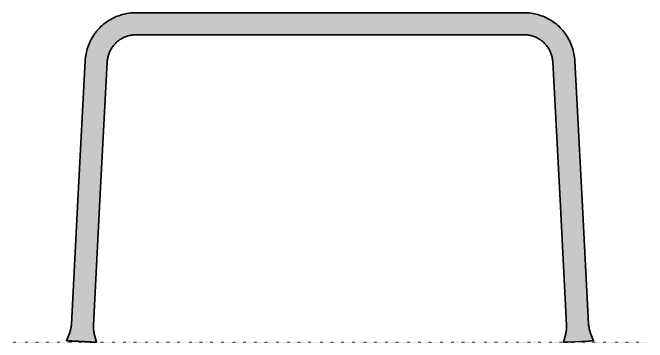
# Model space of a CAD drawing. Header units: millimetres. Extents: x 0 to 1587, y -805 to 373.
# Drawn here: x 867 to 1587, y 0 to 373 of the extents above; entities that cross this region are included whole.
import ezdxf

# ---------------------------------------------------------------- set-up
doc = ezdxf.new("R2010")
doc.units = ezdxf.units.MM
doc.linetypes.add('Dots', pattern=[1, 0, -1])
doc.layers.add('Blocks', color=7, linetype='Continuous')
doc.layers.add('Blocks$Fill', color=7, linetype='Continuous', true_color=0xffffff)
for name, color, linetype, lineweight, true_color in [('Blocks$Inner', 7, 'Continuous', 25, 0x007f00), ('Blocks$Outline', 7, 'Continuous', 35, 0xff3f3f), ('Groud', 7, 'Dots', 25, 0x243775)]:
    doc.layers.add(name, color=color, linetype=linetype, lineweight=lineweight, true_color=true_color)

# ---------------------------------------------------------------- blocks, each defined once
blk = doc.blocks.new('Palissade Ottoman Side')
at = {"layer": 'Blocks$Fill'}
blk.add_hatch(color=256, dxfattribs=at).paths.add_polyline_path([(658.27, 1.64), (654.77, 10.97), (654.42, 11.98), (654.09, 13), (653.8, 14.03), (653.55, 15.07), (653.33, 16.12), (653.15, 17.18), (653, 18.24), (652.89, 19.3), (652.81, 20.37), (645.46, 160.75), (637.18, 318.76), (637.04, 320.74), (636.83, 322.71), (636.56, 324.68), (636.22, 326.63), (635.81, 328.58), (635.33, 330.5), (634.79, 332.41), (634.18, 334.3), (633.51, 336.17), (632.77, 338.01), (631.97, 339.82), (631.11, 341.61), (630.19, 343.37), (629.21, 345.09), (628.16, 346.78), (627.06, 348.43), (625.91, 350.04), (624.7, 351.62), (623.43, 353.15), (622.12, 354.63), (620.75, 356.07), (619.34, 357.46), (617.87, 358.8), (616.36, 360.09), (614.81, 361.33), (613.22, 362.51), (611.59, 363.63), (609.92, 364.7), (608.21, 365.72), (606.47, 366.67), (604.69, 367.56), (602.89, 368.39), (601.06, 369.16), (599.21, 369.86), (597.33, 370.5), (595.43, 371.07), (593.51, 371.58), (591.58, 372.02), (589.63, 372.39), (587.67, 372.7), (585.7, 372.94), (583.72, 373.11), (581.74, 373.21), (579.76, 373.25), (139.62, 373.25), (137.64, 373.21), (135.65, 373.11), (133.68, 372.94), (131.71, 372.7), (129.75, 372.39), (127.8, 372.02), (125.86, 371.58), (123.95, 371.07), (122.05, 370.5), (120.17, 369.86), (118.31, 369.16), (116.48, 368.39), (114.68, 367.56), (112.91, 366.67), (111.17, 365.72), (109.46, 364.7), (107.79, 363.63), (106.16, 362.51), (104.56, 361.33), (103.01, 360.09), (101.5, 358.8), (100.04, 357.46), (98.62, 356.07), (97.26, 354.63), (95.94, 353.15), (94.68, 351.62), (93.47, 350.04), (92.31, 348.43), (91.21, 346.78), (90.17, 345.09), (89.19, 343.37), (88.26, 341.61), (87.4, 339.82), (86.6, 338.01), (85.87, 336.17), (85.19, 334.3), (84.59, 332.41), (84.04, 330.5), (83.57, 328.58), (83.16, 326.63), (82.82, 324.68), (82.54, 322.71), (82.34, 320.74), (82.2, 318.76), (73.92, 160.75), (66.56, 20.37), (66.49, 19.3), (66.38, 18.24), (66.23, 17.18), (66.05, 16.12), (65.83, 15.07), (65.57, 14.03), (65.28, 13), (64.96, 11.98), (64.6, 10.97), (61.11, 1.63), (61.11, 1.63), (61.11, 1.63), (61.11, 1.63), (61.12, 1.63), (61.12, 1.62), (61.12, 1.62), (61.13, 1.62), (61.13, 1.62), (61.14, 1.62), (61.14, 1.62), (61.16, 1.61), (61.17, 1.61), (61.21, 1.6), (61.26, 1.59), (61.39, 1.57), (61.76, 1.53), (62.29, 1.48), (66.06, 1.2), (90.02, -0.06), (93.8, -0.17), (94.33, -0.18), (94.7, -0.17), (94.83, -0.17), (94.88, -0.16), (94.92, -0.16), (94.94, -0.16), (94.95, -0.16), (94.96, -0.15), (94.96, -0.15), (94.97, -0.15), (94.97, -0.15), (94.98, -0.15), (94.98, -0.15), (94.98, -0.15), (94.99, -0.15), (94.99, -0.14), (94.99, -0.14), (92.49, 9.5), (92.24, 10.55), (92.02, 11.6), (91.84, 12.65), (91.7, 13.71), (91.59, 14.78), (91.52, 15.85), (91.49, 16.92), (91.49, 17.99), (91.53, 19.07), (98.95, 160.75), (107.16, 317.45), (107.24, 318.57), (107.36, 319.69), (107.51, 320.8), (107.71, 321.9), (107.94, 323), (108.21, 324.09), (108.51, 325.17), (108.86, 326.23), (109.24, 327.29), (109.65, 328.33), (110.11, 329.36), (110.59, 330.37), (111.11, 331.36), (111.67, 332.33), (112.26, 333.29), (112.88, 334.22), (113.53, 335.13), (114.22, 336.02), (114.93, 336.89), (115.68, 337.73), (116.45, 338.54), (117.25, 339.32), (118.08, 340.08), (118.93, 340.81), (119.8, 341.51), (120.71, 342.18), (121.63, 342.81), (122.57, 343.42), (123.54, 343.99), (124.52, 344.53), (125.52, 345.03), (126.54, 345.5), (127.58, 345.93), (128.63, 346.33), (129.69, 346.69), (130.76, 347.02), (131.84, 347.3), (132.94, 347.55), (134.04, 347.77), (135.15, 347.94), (136.26, 348.07), (137.38, 348.17), (138.5, 348.23), (139.62, 348.25), (579.76, 348.25), (580.88, 348.23), (582, 348.17), (583.11, 348.07), (584.23, 347.94), (585.34, 347.77), (586.44, 347.55), (587.53, 347.3), (588.61, 347.02), (589.69, 346.69), (590.75, 346.33), (591.8, 345.93), (592.83, 345.5), (593.85, 345.03), (594.85, 344.53), (595.84, 343.99), (596.8, 343.42), (597.75, 342.81), (598.67, 342.18), (599.57, 341.51), (600.45, 340.81), (601.3, 340.08), (602.13, 339.32), (602.93, 338.54), (603.7, 337.73), (604.44, 336.89), (605.16, 336.02), (605.84, 335.13), (606.5, 334.22), (607.12, 333.29), (607.71, 332.33), (608.26, 331.36), (608.78, 330.37), (609.27, 329.36), (609.72, 328.33), (610.14, 327.29), (610.52, 326.23), (610.86, 325.17), (611.17, 324.09), (611.44, 323), (611.67, 321.9), (611.86, 320.8), (612.02, 319.69), (612.13, 318.57), (612.21, 317.45), (620.42, 160.75), (627.85, 19.07), (627.89, 17.99), (627.89, 16.92), (627.85, 15.85), (627.78, 14.78), (627.67, 13.71), (627.53, 12.65), (627.35, 11.6), (627.14, 10.55), (626.88, 9.5), (624.39, -0.14), (624.39, -0.14), (624.39, -0.15), (624.39, -0.15), (624.39, -0.15), (624.4, -0.15), (624.4, -0.15), (624.41, -0.15), (624.41, -0.15), (624.42, -0.15), (624.42, -0.16), (624.44, -0.16), (624.45, -0.16), (624.49, -0.16), (624.54, -0.17), (624.67, -0.17), (625.04, -0.18), (625.58, -0.17), (629.36, -0.06), (653.31, 1.2), (657.08, 1.48), (657.62, 1.53), (657.99, 1.57), (658.11, 1.59), (658.16, 1.6), (658.2, 1.61), (658.22, 1.61), (658.23, 1.62), (658.24, 1.62), (658.24, 1.62), (658.25, 1.62), (658.25, 1.62), (658.25, 1.62), (658.26, 1.63), (658.26, 1.63), (658.26, 1.63), (658.27, 1.63)], flags=0)
at = {"layer": 'Blocks$Inner'}
for points in [[(658.27, 1.64), (658.27, 1.63), (658.26, 1.63), (658.26, 1.63), (658.26, 1.63), (658.25, 1.62), (658.25, 1.62), (658.25, 1.62), (658.24, 1.62), (658.24, 1.62), (658.23, 1.62), (658.22, 1.61), (658.2, 1.61), (658.16, 1.6), (658.11, 1.59), (657.99, 1.57), (657.62, 1.53), (657.08, 1.48), (653.31, 1.2), (629.36, -0.06), (625.58, -0.17), (625.04, -0.18), (624.67, -0.17), (624.54, -0.17), (624.49, -0.16), (624.45, -0.16), (624.44, -0.16), (624.42, -0.16), (624.42, -0.15), (624.41, -0.15), (624.41, -0.15), (624.4, -0.15), (624.4, -0.15), (624.39, -0.15), (624.39, -0.15), (624.39, -0.15), (624.39, -0.14), (624.39, -0.14), (626.88, 9.5), (627.14, 10.55), (627.35, 11.6), (627.53, 12.65), (627.67, 13.71), (627.78, 14.78), (627.85, 15.85), (627.89, 16.92), (627.89, 17.99), (627.85, 19.07), (620.42, 160.75), (612.21, 317.45), (612.13, 318.57), (612.02, 319.69), (611.86, 320.8), (611.67, 321.9), (611.44, 323), (611.17, 324.09), (610.86, 325.17), (610.52, 326.23), (610.14, 327.29), (609.72, 328.33), (609.27, 329.36), (608.78, 330.37), (608.26, 331.36), (607.71, 332.33), (607.12, 333.29), (606.5, 334.22), (605.84, 335.13), (605.16, 336.02), (604.44, 336.89), (603.7, 337.73), (602.93, 338.54), (602.13, 339.32), (601.3, 340.08), (600.45, 340.81), (599.57, 341.51), (598.67, 342.18), (597.75, 342.81), (596.8, 343.42), (595.84, 343.99), (594.85, 344.53), (593.85, 345.03), (592.83, 345.5), (591.8, 345.93), (590.75, 346.33), (589.69, 346.69), (588.61, 347.02), (587.53, 347.3), (586.44, 347.55), (585.34, 347.77), (584.23, 347.94), (583.11, 348.07), (582, 348.17), (580.88, 348.23), (579.76, 348.25), (139.62, 348.25), (138.5, 348.23), (137.38, 348.17), (136.26, 348.07), (135.15, 347.94), (134.04, 347.77), (132.94, 347.55), (131.84, 347.3), (130.76, 347.02), (129.69, 346.69), (128.63, 346.33), (127.58, 345.93), (126.54, 345.5), (125.52, 345.03), (124.52, 344.53), (123.54, 343.99), (122.57, 343.42), (121.63, 342.81), (120.71, 342.18), (119.8, 341.51), (118.93, 340.81), (118.08, 340.08), (117.25, 339.32), (116.45, 338.54), (115.68, 337.73), (114.93, 336.89), (114.22, 336.02), (113.53, 335.13), (112.88, 334.22), (112.26, 333.29), (111.67, 332.33), (111.11, 331.36), (110.59, 330.37), (110.11, 329.36), (109.65, 328.33), (109.24, 327.29), (108.86, 326.23), (108.51, 325.17), (108.21, 324.09), (107.94, 323), (107.71, 321.9), (107.51, 320.8), (107.36, 319.69), (107.24, 318.57), (107.16, 317.45), (98.95, 160.75), (91.53, 19.07), (91.49, 17.99), (91.49, 16.92), (91.52, 15.85), (91.59, 14.78), (91.7, 13.71), (91.84, 12.65), (92.02, 11.6), (92.24, 10.55), (92.49, 9.5), (94.99, -0.14), (94.99, -0.14), (94.99, -0.15), (94.98, -0.15), (94.98, -0.15), (94.98, -0.15), (94.97, -0.15), (94.97, -0.15), (94.96, -0.15), (94.96, -0.15), (94.95, -0.16), (94.94, -0.16), (94.92, -0.16), (94.88, -0.16), (94.83, -0.17), (94.7, -0.17), (94.33, -0.18), (93.8, -0.17), (90.02, -0.06), (66.06, 1.2), (62.29, 1.48), (61.76, 1.53), (61.39, 1.57), (61.26, 1.59), (61.21, 1.6), (61.17, 1.61), (61.16, 1.61), (61.14, 1.62), (61.14, 1.62), (61.13, 1.62), (61.13, 1.62), (61.12, 1.62), (61.12, 1.62), (61.12, 1.63), (61.11, 1.63), (61.11, 1.63), (61.11, 1.63), (61.11, 1.63), (64.6, 10.97), (64.96, 11.98), (65.28, 13), (65.57, 14.03), (65.83, 15.07), (66.05, 16.12), (66.23, 17.18), (66.38, 18.24), (66.49, 19.3), (66.56, 20.37), (73.92, 160.75), (82.2, 318.76), (82.34, 320.74), (82.54, 322.71), (82.82, 324.68), (83.16, 326.63), (83.57, 328.58), (84.04, 330.5), (84.59, 332.41), (85.19, 334.3), (85.87, 336.17), (86.6, 338.01), (87.4, 339.82), (88.26, 341.61), (89.19, 343.37), (90.17, 345.09), (91.21, 346.78), (92.31, 348.43), (93.47, 350.04), (94.68, 351.62), (95.94, 353.15), (97.26, 354.63), (98.62, 356.07), (100.04, 357.46), (101.5, 358.8), (103.01, 360.09), (104.56, 361.33), (106.16, 362.51), (107.79, 363.63), (109.46, 364.7), (111.17, 365.72), (112.91, 366.67), (114.68, 367.56), (116.48, 368.39), (118.31, 369.16), (120.17, 369.86), (122.05, 370.5), (123.95, 371.07), (125.86, 371.58), (127.8, 372.02), (129.75, 372.39), (131.71, 372.7), (133.68, 372.94), (135.65, 373.11), (137.64, 373.21), (139.62, 373.25), (579.76, 373.25), (581.74, 373.21), (583.72, 373.11), (585.7, 372.94), (587.67, 372.7), (589.63, 372.39), (591.58, 372.02), (593.51, 371.58), (595.43, 371.07), (597.33, 370.5), (599.21, 369.86), (601.06, 369.16), (602.89, 368.39), (604.69, 367.56), (606.47, 366.67), (608.21, 365.72), (609.92, 364.7), (611.59, 363.63), (613.22, 362.51), (614.81, 361.33), (616.36, 360.09), (617.87, 358.8), (619.34, 357.46), (620.75, 356.07), (622.12, 354.63), (623.43, 353.15), (624.7, 351.62), (625.91, 350.04), (627.06, 348.43), (628.16, 346.78), (629.21, 345.09), (630.19, 343.37), (631.11, 341.61), (631.97, 339.82), (632.77, 338.01), (633.51, 336.17), (634.18, 334.3), (634.79, 332.41), (635.33, 330.5), (635.81, 328.58), (636.22, 326.63), (636.56, 324.68), (636.83, 322.71), (637.04, 320.74), (637.18, 318.76), (645.46, 160.75), (652.81, 20.37), (652.89, 19.3), (653, 18.24), (653.15, 17.18), (653.33, 16.12), (653.55, 15.07), (653.8, 14.03), (654.09, 13), (654.42, 11.98), (654.77, 10.97)], [(63.2, 1.53), (63.21, 1.52), (63.21, 1.52), (63.21, 1.52), (63.21, 1.52), (63.22, 1.52), (63.22, 1.51), (63.22, 1.51), (63.23, 1.51), (63.23, 1.51), (63.25, 1.51), (63.26, 1.5), (63.3, 1.5), (63.34, 1.49), (63.45, 1.47), (63.77, 1.44), (64.24, 1.39), (67.54, 1.14), (88.54, 0.04), (91.85, -0.06), (92.32, -0.06), (92.65, -0.06), (92.76, -0.05), (92.8, -0.05), (92.83, -0.05), (92.85, -0.05), (92.86, -0.04), (92.87, -0.04), (92.87, -0.04), (92.88, -0.04), (92.88, -0.04), (92.88, -0.04), (92.89, -0.04), (92.89, -0.04), (92.89, -0.04), (92.89, -0.03), (92.89, -0.03), (92.89, -0.02), (92.89, -0.02), (92.88, -0.02), (92.88, -0.02), (92.88, -0.02), (92.87, -0.02), (92.87, -0.02), (92.86, -0.01), (92.85, -0.01), (92.84, -0.01), (92.8, 0), (92.76, 0.01), (92.65, 0.02), (92.33, 0.06), (91.86, 0.11), (88.55, 0.35), (67.56, 1.45), (64.25, 1.55), (63.78, 1.56), (63.45, 1.55), (63.34, 1.55), (63.3, 1.55), (63.26, 1.54), (63.25, 1.54), (63.24, 1.54), (63.23, 1.54), (63.23, 1.54), (63.22, 1.54), (63.22, 1.53), (63.21, 1.53), (63.21, 1.53), (63.21, 1.53), (63.21, 1.53)], [(656.17, 1.53), (656.17, 1.52), (656.17, 1.52), (656.16, 1.52), (656.16, 1.52), (656.16, 1.52), (656.15, 1.51), (656.15, 1.51), (656.15, 1.51), (656.14, 1.51), (656.13, 1.51), (656.11, 1.5), (656.08, 1.5), (656.04, 1.49), (655.93, 1.47), (655.6, 1.44), (655.13, 1.39), (651.83, 1.14), (630.84, 0.04), (627.53, -0.06), (627.06, -0.06), (626.73, -0.06), (626.62, -0.05), (626.58, -0.05), (626.54, -0.05), (626.53, -0.05), (626.51, -0.04), (626.51, -0.04), (626.5, -0.04), (626.5, -0.04), (626.49, -0.04), (626.49, -0.04), (626.49, -0.04), (626.49, -0.04), (626.48, -0.04), (626.48, -0.03), (626.48, -0.03), (626.48, -0.02), (626.49, -0.02), (626.49, -0.02), (626.49, -0.02), (626.5, -0.02), (626.5, -0.02), (626.51, -0.02), (626.51, -0.01), (626.52, -0.01), (626.54, -0.01), (626.57, 0), (626.62, 0.01), (626.73, 0.02), (627.05, 0.06), (627.52, 0.11), (630.82, 0.35), (651.82, 1.45), (655.13, 1.55), (655.6, 1.56), (655.92, 1.55), (656.03, 1.55), (656.08, 1.55), (656.11, 1.54), (656.13, 1.54), (656.14, 1.54), (656.14, 1.54), (656.15, 1.54), (656.15, 1.54), (656.16, 1.53), (656.16, 1.53), (656.16, 1.53), (656.17, 1.53), (656.17, 1.53)]]:
    blk.add_lwpolyline(points, close=True, dxfattribs=at)
for points in [[(61.11, 1.64), (61.11, 1.64), (61.11, 1.64), (61.11, 1.64), (61.12, 1.64), (61.12, 1.64), (61.12, 1.65), (61.13, 1.65), (61.13, 1.65), (61.14, 1.65), (61.15, 1.65), (61.16, 1.65), (61.18, 1.65), (61.22, 1.66), (61.27, 1.66), (61.39, 1.67), (61.77, 1.67), (62.3, 1.67), (66.08, 1.55), (90.04, 0.3), (93.81, 0.01), (94.34, -0.04), (94.71, -0.08), (94.83, -0.1), (94.88, -0.11), (94.92, -0.11), (94.94, -0.12), (94.95, -0.12), (94.96, -0.12), (94.96, -0.12), (94.97, -0.13), (94.97, -0.13), (94.98, -0.13), (94.98, -0.13), (94.98, -0.13), (94.99, -0.13), (94.99, -0.14), (94.99, -0.14)], [(624.39, -0.14), (624.39, -0.14), (624.39, -0.13), (624.39, -0.13), (624.39, -0.13), (624.4, -0.13), (624.4, -0.13), (624.41, -0.13), (624.41, -0.12), (624.42, -0.12), (624.42, -0.12), (624.44, -0.12), (624.45, -0.11), (624.49, -0.11), (624.54, -0.1), (624.67, -0.08), (625.04, -0.04), (625.57, 0.01), (629.34, 0.3), (653.3, 1.55), (657.07, 1.67), (657.61, 1.67), (657.98, 1.67), (658.11, 1.66), (658.16, 1.66), (658.2, 1.65), (658.21, 1.65), (658.23, 1.65), (658.23, 1.65), (658.24, 1.65), (658.25, 1.65), (658.25, 1.65), (658.25, 1.64), (658.26, 1.64), (658.26, 1.64), (658.26, 1.64), (658.26, 1.64), (658.27, 1.64)]]:
    blk.add_lwpolyline(points, dxfattribs=at)
at = {"layer": 'Blocks$Outline'}
blk.add_lwpolyline([(658.27, 1.64), (654.77, 10.97), (654.42, 11.98), (654.09, 13), (653.8, 14.03), (653.55, 15.07), (653.33, 16.12), (653.15, 17.18), (653, 18.24), (652.89, 19.3), (652.81, 20.37), (645.46, 160.75), (637.18, 318.76), (637.04, 320.74), (636.83, 322.71), (636.56, 324.68), (636.22, 326.63), (635.81, 328.58), (635.33, 330.5), (634.79, 332.41), (634.18, 334.3), (633.51, 336.17), (632.77, 338.01), (631.97, 339.82), (631.11, 341.61), (630.19, 343.37), (629.21, 345.09), (628.16, 346.78), (627.06, 348.43), (625.91, 350.04), (624.7, 351.62), (623.43, 353.15), (622.12, 354.63), (620.75, 356.07), (619.34, 357.46), (617.87, 358.8), (616.36, 360.09), (614.81, 361.33), (613.22, 362.51), (611.59, 363.63), (609.92, 364.7), (608.21, 365.72), (606.47, 366.67), (604.69, 367.56), (602.89, 368.39), (601.06, 369.16), (599.21, 369.86), (597.33, 370.5), (595.43, 371.07), (593.51, 371.58), (591.58, 372.02), (589.63, 372.39), (587.67, 372.7), (585.7, 372.94), (583.72, 373.11), (581.74, 373.21), (579.76, 373.25), (139.62, 373.25), (137.64, 373.21), (135.65, 373.11), (133.68, 372.94), (131.71, 372.7), (129.75, 372.39), (127.8, 372.02), (125.86, 371.58), (123.95, 371.07), (122.05, 370.5), (120.17, 369.86), (118.31, 369.16), (116.48, 368.39), (114.68, 367.56), (112.91, 366.67), (111.17, 365.72), (109.46, 364.7), (107.79, 363.63), (106.16, 362.51), (104.56, 361.33), (103.01, 360.09), (101.5, 358.8), (100.04, 357.46), (98.62, 356.07), (97.26, 354.63), (95.94, 353.15), (94.68, 351.62), (93.47, 350.04), (92.31, 348.43), (91.21, 346.78), (90.17, 345.09), (89.19, 343.37), (88.26, 341.61), (87.4, 339.82), (86.6, 338.01), (85.87, 336.17), (85.19, 334.3), (84.59, 332.41), (84.04, 330.5), (83.57, 328.58), (83.16, 326.63), (82.82, 324.68), (82.54, 322.71), (82.34, 320.74), (82.2, 318.76), (73.92, 160.75), (66.56, 20.37), (66.49, 19.3), (66.38, 18.24), (66.23, 17.18), (66.05, 16.12), (65.83, 15.07), (65.57, 14.03), (65.28, 13), (64.96, 11.98), (64.6, 10.97), (61.11, 1.63), (61.11, 1.63), (61.11, 1.63), (61.11, 1.63), (61.12, 1.63), (61.12, 1.62), (61.12, 1.62), (61.13, 1.62), (61.13, 1.62), (61.14, 1.62), (61.14, 1.62), (61.16, 1.61), (61.17, 1.61), (61.21, 1.6), (61.26, 1.59), (61.39, 1.57), (61.76, 1.53), (62.29, 1.48), (66.06, 1.2), (90.02, -0.06), (93.8, -0.17), (94.33, -0.18), (94.7, -0.17), (94.83, -0.17), (94.88, -0.16), (94.92, -0.16), (94.94, -0.16), (94.95, -0.16), (94.96, -0.15), (94.96, -0.15), (94.97, -0.15), (94.97, -0.15), (94.98, -0.15), (94.98, -0.15), (94.98, -0.15), (94.99, -0.15), (94.99, -0.14), (94.99, -0.14), (92.49, 9.5), (92.24, 10.55), (92.02, 11.6), (91.84, 12.65), (91.7, 13.71), (91.59, 14.78), (91.52, 15.85), (91.49, 16.92), (91.49, 17.99), (91.53, 19.07), (98.95, 160.75), (107.16, 317.45), (107.24, 318.57), (107.36, 319.69), (107.51, 320.8), (107.71, 321.9), (107.94, 323), (108.21, 324.09), (108.51, 325.17), (108.86, 326.23), (109.24, 327.29), (109.65, 328.33), (110.11, 329.36), (110.59, 330.37), (111.11, 331.36), (111.67, 332.33), (112.26, 333.29), (112.88, 334.22), (113.53, 335.13), (114.22, 336.02), (114.93, 336.89), (115.68, 337.73), (116.45, 338.54), (117.25, 339.32), (118.08, 340.08), (118.93, 340.81), (119.8, 341.51), (120.71, 342.18), (121.63, 342.81), (122.57, 343.42), (123.54, 343.99), (124.52, 344.53), (125.52, 345.03), (126.54, 345.5), (127.58, 345.93), (128.63, 346.33), (129.69, 346.69), (130.76, 347.02), (131.84, 347.3), (132.94, 347.55), (134.04, 347.77), (135.15, 347.94), (136.26, 348.07), (137.38, 348.17), (138.5, 348.23), (139.62, 348.25), (579.76, 348.25), (580.88, 348.23), (582, 348.17), (583.11, 348.07), (584.23, 347.94), (585.34, 347.77), (586.44, 347.55), (587.53, 347.3), (588.61, 347.02), (589.69, 346.69), (590.75, 346.33), (591.8, 345.93), (592.83, 345.5), (593.85, 345.03), (594.85, 344.53), (595.84, 343.99), (596.8, 343.42), (597.75, 342.81), (598.67, 342.18), (599.57, 341.51), (600.45, 340.81), (601.3, 340.08), (602.13, 339.32), (602.93, 338.54), (603.7, 337.73), (604.44, 336.89), (605.16, 336.02), (605.84, 335.13), (606.5, 334.22), (607.12, 333.29), (607.71, 332.33), (608.26, 331.36), (608.78, 330.37), (609.27, 329.36), (609.72, 328.33), (610.14, 327.29), (610.52, 326.23), (610.86, 325.17), (611.17, 324.09), (611.44, 323), (611.67, 321.9), (611.86, 320.8), (612.02, 319.69), (612.13, 318.57), (612.21, 317.45), (620.42, 160.75), (627.85, 19.07), (627.89, 17.99), (627.89, 16.92), (627.85, 15.85), (627.78, 14.78), (627.67, 13.71), (627.53, 12.65), (627.35, 11.6), (627.14, 10.55), (626.88, 9.5), (624.39, -0.14), (624.39, -0.14), (624.39, -0.15), (624.39, -0.15), (624.39, -0.15), (624.4, -0.15), (624.4, -0.15), (624.41, -0.15), (624.41, -0.15), (624.42, -0.15), (624.42, -0.16), (624.44, -0.16), (624.45, -0.16), (624.49, -0.16), (624.54, -0.17), (624.67, -0.17), (625.04, -0.18), (625.58, -0.17), (629.36, -0.06), (653.31, 1.2), (657.08, 1.48), (657.62, 1.53), (657.99, 1.57), (658.11, 1.59), (658.16, 1.6), (658.2, 1.61), (658.22, 1.61), (658.23, 1.62), (658.24, 1.62), (658.24, 1.62), (658.25, 1.62), (658.25, 1.62), (658.25, 1.62), (658.26, 1.63), (658.26, 1.63), (658.26, 1.63), (658.27, 1.63)], close=True, dxfattribs=at)

msp = doc.modelspace()

# ---------------------------------------------------------------- linework, layer by layer
at = {"layer": 'Groud'}
msp.add_lwpolyline([(867.27, 0), (1586.64, 0)], dxfattribs=at)

# ---------------------------------------------------------------- block references
at = {"layer": 'Blocks'}
msp.add_blockref('Palissade Ottoman Side', (867.27, 0), dxfattribs=at)

doc.saveas('drawing.dxf')
